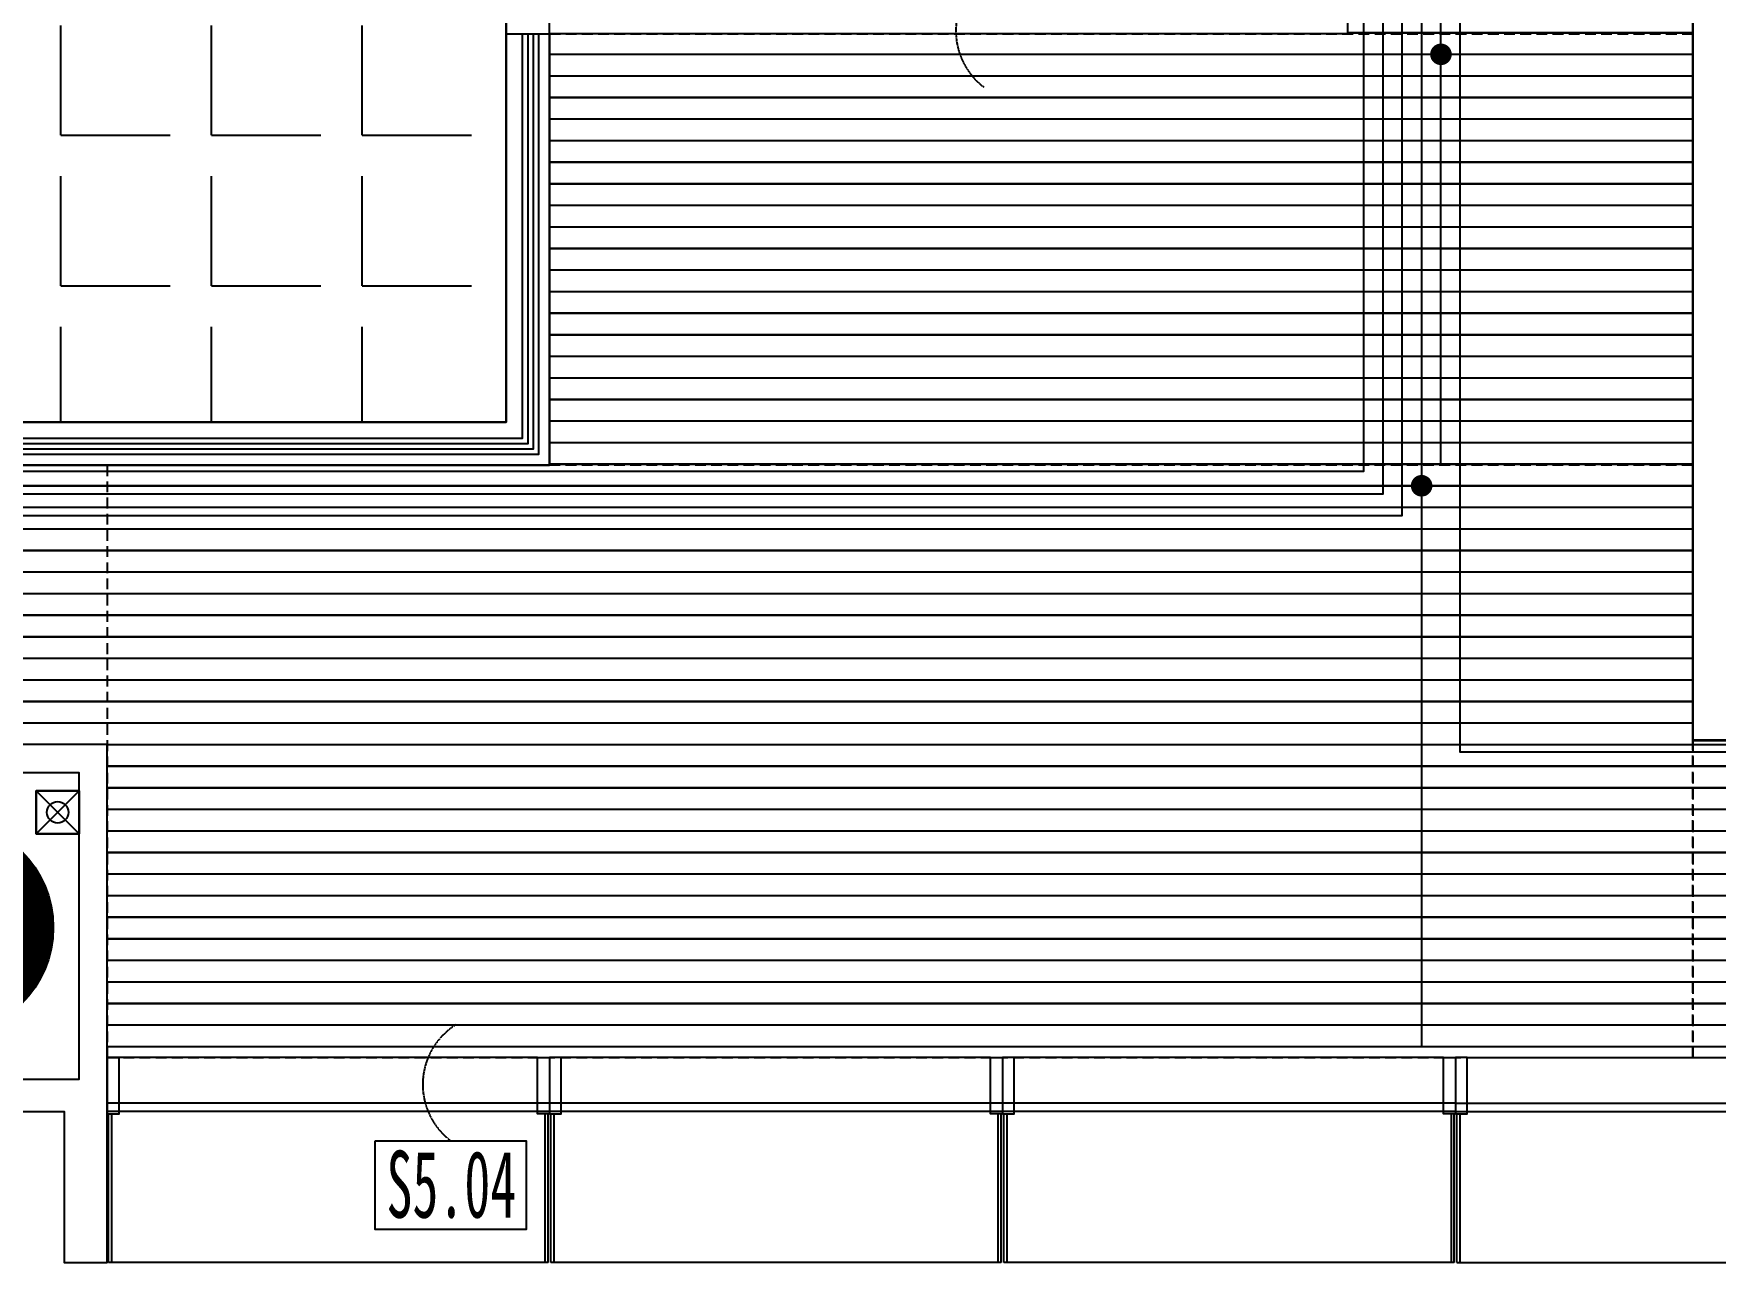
# Model space of a CAD drawing. Extents: x -284868 to 304789, y -137694 to 137894.
# Drawn here: x 3353 to 11149, y -35443 to -29747 of the extents above; entities that cross this region are included whole.
import ezdxf
from ezdxf.enums import TextEntityAlignment as Align

# ---------------------------------------------------------------- set-up
doc = ezdxf.new("R2010")
doc.units = 0
doc.linetypes.add('DASHDOT', pattern=[1, 0.5, -0.25, 0, -0.25])
doc.linetypes.add('DASHED', pattern=[0.75, 0.5, -0.25])
doc.layers.get('0').update_dxf_attribs({"linetype": 'CONTINUOUS'})
for name, color, linetype in [('0-墙', 4, 'CONTINUOUS'), ('0-底图', 251, 'CONTINUOUS'), ('0-建筑外轮廓', 8, 'CONTINUOUS'), ('0-建筑柱体', 251, 'CONTINUOUS'), ('0-文字说明', 3, 'CONTINUOUS'), ('0-消防栓(给排水)', 9, 'CONTINUOUS'), ('0-窗', 11, 'CONTINUOUS'), ('0-非设计区域', 251, 'CONTINUOUS'), ('C-天花灯具', 3, 'CONTINUOUS'), ('P-平面栏杆', 3, 'CONTINUOUS'), ('WIRE-照明', 130, 'CONTINUOUS')]:
    doc.layers.add(name, color=color, linetype=linetype)
doc.styles.add('TT', font='')
doc.styles.get('TT').set_extended_font_data('SimSun')

# ---------------------------------------------------------------- blocks, each defined once
blk = doc.blocks.new('A$C5ed5d99b')
for p, q in [((0, 0), (0, -7550)), ((0, -7550), (0, -9450)), ((0, -9450), (200, -9450))]:
    blk.add_line(p, q)
blk = doc.blocks.new('vrthr')
at = {"linetype": 'Continuous', "elevation": -0.1}
for points in [[(212197.3, 268457.6), (212197.3, 266557.6), (221098.4, 266557.6), (221098.4, 268557.6)], [(212272.3, 268457.6), (212272.3, 266632.6), (221023.4, 266632.6), (221023.4, 268557.6)], [(212322.3, 268457.6), (212322.3, 266682.6), (220973.4, 266682.6), (220973.4, 268557.6)], [(212397.3, 268457.6), (212397.3, 266757.6), (220898.4, 266757.6), (220898.4, 268557.6)]]:
    blk.add_lwpolyline(points, dxfattribs=at)
blk = doc.blocks.new('_YZH')
at = {"const_width": 0.5}
blk.add_lwpolyline([(-0.25, 0, 1), (0.25, 0, 1)], format="xyb", close=True, dxfattribs=at)
at = {"color": 4}
blk.add_circle((0, 0), 0.5, dxfattribs=at)
blk = doc.blocks.new('sgASGHHHH')
at = {"xscale": 1000, "yscale": 1000, "zscale": 1000}
blk.add_blockref('_YZH', (-108645.8, -936321.8), dxfattribs=at)
blk = doc.blocks.new('A$C3B8026B3')
for p, q in [((15445, 949.5), (13505, 949.5)), ((17545, 949.5), (15555, 949.5)), ((19645, 949.5), (17655, 949.5)), ((19755, 949.5), (21745, 949.5))]:
    blk.add_line(p, q)
for points in [[(13450, 688), (13505, 688), (13505, 949.5), (13450, 949.5)], [(15500, 688), (15445, 688), (15445, 949.5), (15500, 949.5)], [(15500, 688), (15555, 688), (15555, 949.5), (15500, 949.5)], [(17600, 688), (17545, 688), (17545, 949.5), (17600, 949.5)], [(17600, 688), (17655, 688), (17655, 949.5), (17600, 949.5)], [(19700, 688), (19645, 688), (19645, 949.5), (19700, 949.5)], [(19700, 688), (19755, 688), (19755, 949.5), (19700, 949.5)]]:
    blk.add_lwpolyline(points, close=True)
for points in [[(15500, 737.5), (13450, 737.5)], [(17600, 737.5), (15500, 737.5)], [(19700, 737.5), (17600, 737.5)], [(19700, 737.5), (21800, 737.5)], [(15500, 700), (13450, 700)], [(17600, 700), (15500, 700)], [(19700, 700), (17600, 700)], [(19700, 700), (21800, 700)], [(15494, 0), (13456, 0)], [(17594, 0), (15506, 0)], [(19694, 0), (17606, 0)], [(19706, 0), (21794, 0)]]:
    blk.add_lwpolyline(points)
at = {"elevation": 0}
for points in [[(13456, 0), (13456, 688), (13470.5, 688), (13470.5, 0)], [(15494, 0), (15494, 688), (15479.5, 688), (15479.5, 0)], [(15506, 0), (15506, 688), (15520.5, 688), (15520.5, 0)], [(17594, 0), (17594, 688), (17579.5, 688), (17579.5, 0)], [(17606, 0), (17606, 688), (17620.5, 688), (17620.5, 0)], [(19694, 0), (19694, 688), (19679.5, 688), (19679.5, 0)], [(19706, 0), (19706, 688), (19720.5, 688), (19720.5, 0)]]:
    blk.add_lwpolyline(points, dxfattribs=at)
blk = doc.blocks.new('A$C770634BF')
at = {"layer": '0-建筑外轮廓', "color": 42}
blk.add_lwpolyline([(10300, -50500), (10300, -52900), (10500, -52900), (10500, -52200), (11600, -52200), (11600, -52900), (11800, -52900), (11800, -50500)], close=True, dxfattribs=at)
at = {"layer": '0-建筑外轮廓', "color": 251}
blk.add_lwpolyline([(10430, -50630), (10430, -52050), (11670, -52050), (11670, -50630)], close=True, dxfattribs=at)
blk = doc.blocks.new('A$C10332E08')
for p, q in [((250, 0), (0, 250)), ((250, 250), (0, 0))]:
    blk.add_line(p, q)
blk.add_lwpolyline([(0, 250), (250, 250), (250, 0), (0, 0)], close=True)
blk = doc.blocks.new('A$C2AC726D9')
blk.add_circle((11570.6, -50816.5), 50)
blk.add_circle((11570.6, -50816.5), 50)
at = {"yscale": 0.8, "zscale": 0.8, "rotation": 270}
for p, xscale in [((11470.6, -50716.5), 0.8), ((11470.6, -50916.5), -0.8)]:
    blk.add_blockref('A$C10332E08', p, dxfattribs=dict(at, xscale=xscale))
blk = doc.blocks.new('1')
at = {"color": 2, "linetype": 'DASHED', "ltscale": 3}
for points in [[(-811.1, -20663.3, 0.527559), (-835.8, -21201.9, 2.00592)], [(-3282.4, -25547.8, 0.527559), (-3307.2, -26086.4, 2.00592)]]:
    blk.add_lwpolyline(points, format="xyb", dxfattribs=at)
at = {"layer": '0-文字说明', "color": 3, "ltscale": 0.5}
blk.add_lwpolyline([(-3657.2, -26086.4), (-2957.2, -26086.4), (-2957.2, -26497.8), (-3657.2, -26497.8)], close=True, dxfattribs=at)
at = {"color": 3, "style": 'TT', "width": 0.479009}
blk.add_text('S5.04', height=310.33, dxfattribs=at).set_placement((-3605.3, -26442.8), (-3003.6, -26442.8), align=Align.FIT)

msp = doc.modelspace()

# ---------------------------------------------------------------- hatches: boundary and pattern name
at = {"layer": '0-非设计区域', "ltscale": 3}
h = msp.add_hatch(dxfattribs=at)
h.set_pattern_fill('ANGLE', color=256, scale=100)
h.set_pattern_definition([(0, (-422606.9, 452446.1), (0, 698.5), [508, -190.5]), (90, (-422606.9, 452446.1), (-698.5, 4e-14), [508, -190.5])])
h.paths.add_polyline_path([(-5806, -21397.7), (-5806, -25047.7), (-7856, -25047.7), (-7856, -28492.7), (-7356, -28492.7), (-7356, -29242.7), (-2956, -29242.7), (-2956, -31547.7), (5544, -31547.7), (5544, -29547.7), (9244, -29547.7), (9244, -21392.7), (1644, -21392.7), (1644, -16942.7), (-506, -16942.7), (-516, -16142.7), (-3106, -16142.7), (-3106, -21397.7)])

# ---------------------------------------------------------------- linework, layer by layer
at = {"layer": '0-墙', "ltscale": 3}
msp.add_lwpolyline([(11244, -23572.7), (11794, -23572.7), (11794, -23772.7), (11244, -23772.7), (11244, -33022.7), (11044, -33022.7), (11044, -23522.7), (11244, -23522.7), (11244, -23572.7)], dxfattribs=at)
msp.add_lwpolyline([(5544, -29747.7), (5744, -29747.7), (5744, -29547.7), (5544, -29547.7)], close=True, dxfattribs=at)
at = {"layer": '0-窗'}
msp.add_lwpolyline([(5744, -29547.7), (9244, -29547.7), (9244, -24192.7), (9444, -24192.7), (9444, -29747.7), (5744, -29747.7), (5744, -29547.7)], dxfattribs=at)
at = {"layer": '0-非设计区域', "ltscale": 3}
msp.add_lwpolyline([(-5806, -21397.7), (-5806, -25047.7), (-7856, -25047.7), (-7856, -28492.7), (-7356, -28492.7), (-7356, -29242.7), (-2956, -29242.7), (-2956, -31547.7), (5544, -31547.7), (5544, -29547.7), (9244, -29547.7), (9244, -21392.7), (1644, -21392.7), (1644, -16942.7), (-506, -16942.7), (-516, -16142.7), (-3106, -16142.7), (-3106, -21397.7)], close=True, dxfattribs=at)
at = {"layer": 'C-天花灯具', "color": 6, "linetype": 'DASHDOT', "ltscale": 200, "const_width": 10}
for points in [[(11044, -29742.7), (9444, -29742.7)], [(11044, -29842.7), (5744, -29842.7)], [(11044, -29942.7), (5744, -29942.7)], [(11044, -30042.7), (5744, -30042.7)], [(11044, -30142.7), (5744, -30142.7)], [(11044, -30242.7), (5744, -30242.7)], [(11044, -30342.7), (5744, -30342.7)], [(11044, -30442.7), (5744, -30442.7)], [(11044, -30542.7), (5744, -30542.7)], [(11044, -30642.7), (5744, -30642.7)], [(11044, -30742.7), (5744, -30742.7)], [(11044, -30842.7), (5744, -30842.7)], [(11044, -30942.7), (5744, -30942.7)], [(11044, -31042.7), (5744, -31042.7)], [(11044, -31142.7), (5744, -31142.7)], [(11044, -31242.7), (5744, -31242.7)], [(11044, -31342.7), (5744, -31342.7)], [(11044, -31442.7), (5744, -31442.7)], [(11044, -31542.7), (5744, -31542.7)], [(11044, -31642.7), (5744, -31642.7)], [(11044, -31742.7), (5744, -31742.7)], [(11044, -31842.7), (-8806.5, -31842.7)], [(11044, -31942.7), (-8806.5, -31942.7)], [(11044, -32042.7), (-8806.5, -32042.7)], [(11044, -32142.7), (-8806.5, -32142.7)], [(11044, -32242.7), (-8806.5, -32242.7)], [(11044, -32342.7), (-8806.5, -32342.7)], [(11044, -32442.7), (-8806.5, -32442.7)], [(11044, -32542.7), (-8806.5, -32542.7)], [(11044, -32642.7), (-8806.5, -32642.7)], [(11044, -32742.7), (-8806.5, -32742.7)], [(11044, -32842.7), (-8806.5, -32842.7)], [(11044, -32942.7), (-8806.5, -32942.7)], [(16194, -33042.7), (3694, -33042.7)], [(16194, -33142.7), (3694, -33142.7)], [(16194, -33242.7), (3694, -33242.7)], [(16194, -33342.7), (3694, -33342.7)], [(16194, -33442.7), (3694, -33442.7)], [(16194, -33542.7), (3694, -33542.7)], [(16194, -33642.7), (3694, -33642.7)], [(16194, -33742.7), (3694, -33742.7)], [(16194, -33842.7), (3694, -33842.7)], [(16194, -33942.7), (3694, -33942.7)], [(16194, -34042.7), (3694, -34042.7)], [(16194, -34142.7), (3694, -34142.7)], [(16194, -34242.7), (3694, -34242.7)], [(16194, -34342.7), (3694, -34342.7)], [(16194, -34442.7), (3694, -34442.7)]]:
    msp.add_lwpolyline(points, dxfattribs=at)
at = {"layer": 'P-平面栏杆', "ltscale": 3}
for points in [[(5744, -29747.7), (5744, -31747.7), (-3156, -31747.7), (-3156, -29747.7)], [(5694, -29747.7), (5694, -31697.7), (-3106, -31697.7), (-3106, -29747.7)], [(5644, -29747.7), (5644, -31647.7), (-3056, -31647.7), (-3056, -29747.7)], [(5544, -29747.7), (5544, -31547.7), (-2956, -31547.7), (-2956, -29747.7)]]:
    msp.add_lwpolyline(points, dxfattribs=at)
at = {"layer": 'WIRE-照明'}
for points in [[(11202, -33077.6), (9966.4, -33077.6), (9966.4, -20747.7), (9744, -20619.7)], [(9876.9, -31742.7), (9876.9, -20747.7), (9744, -20672.7)], [(9744, -20725.7), (9787.3, -20747.7), (9787.3, -34442.7)], [(-3369.8, -29447.7), (-3369.8, -31775.3), (9518.7, -31775.3), (9518.7, -20747.7)], [(-3369.8, -34442.7), (-3369.8, -31842.7), (-3338.2, -31879.6), (9608.3, -31879.6), (9608.3, -20747.7)], [(2102.3, -31981.1), (9697.8, -31981.1), (9697.8, -20747.7)]]:
    msp.add_lwpolyline(points, dxfattribs=at)
at = {"layer": 'WIRE-照明', "linetype": 'DASHED', "ltscale": 100}
for points in [[(5744.7, -29747.7), (11044, -29747.7), (11044, -31747.7), (5744.7, -31747.7)], [(11044, -31747.7), (3694, -31747.7), (3694, -34493.2), (11044, -34493.2)], [(16194, -33022.7), (11044, -33022.7), (11044, -34493.2), (16194, -34493.2)]]:
    msp.add_lwpolyline(points, close=True, dxfattribs=at)
at = {"layer": 'WIRE-照明', "const_width": 50}
for points in [[(9851.9, -29842.7, 1), (9901.9, -29842.7, 1)], [(9762.3, -31842.7, 1), (9812.3, -31842.7, 1)]]:
    msp.add_lwpolyline(points, format="xyb", close=True, dxfattribs=at)
at = {"layer": 'WIRE-照明', "linetype": 'DASHED', "ltscale": 100}
msp.add_lwpolyline([(3694, -31747.7), (3694, -33042.7), (3694, -33042.7), (3694, -33042.7), (2194, -33042.7), (2194, -34493.2), (-3156.4, -34493.2), (-3156, -31742.7), (3694, -31747.7)], dxfattribs=at)

# ---------------------------------------------------------------- block references
msp.add_blockref('1', (8594, -8792.7))
at = {"color": 0}
msp.add_blockref('A$C770634BF', (-8106, 17457.3), dxfattribs=at)
at = {"layer": '0-底图'}
for name, p in [('vrthr', (-215353.8, -298304.3, 0.1)), ('A$C5ed5d99b', (11044, -23573.6))]:
    msp.add_blockref(name, p, dxfattribs=at)
at = {"layer": '0-建筑柱体'}
msp.add_blockref('sgASGHHHH', (111589.8, 902431.3), dxfattribs=at)
at = {"layer": '0-消防栓(给排水)', "color": 0}
msp.add_blockref('A$C2AC726D9', (-8106, 17459.9), dxfattribs=at)
at = {"layer": '0-窗'}
msp.add_blockref('A$C3B8026B3', (-9756, -35442.7), dxfattribs=at)

doc.saveas('drawing.dxf')
